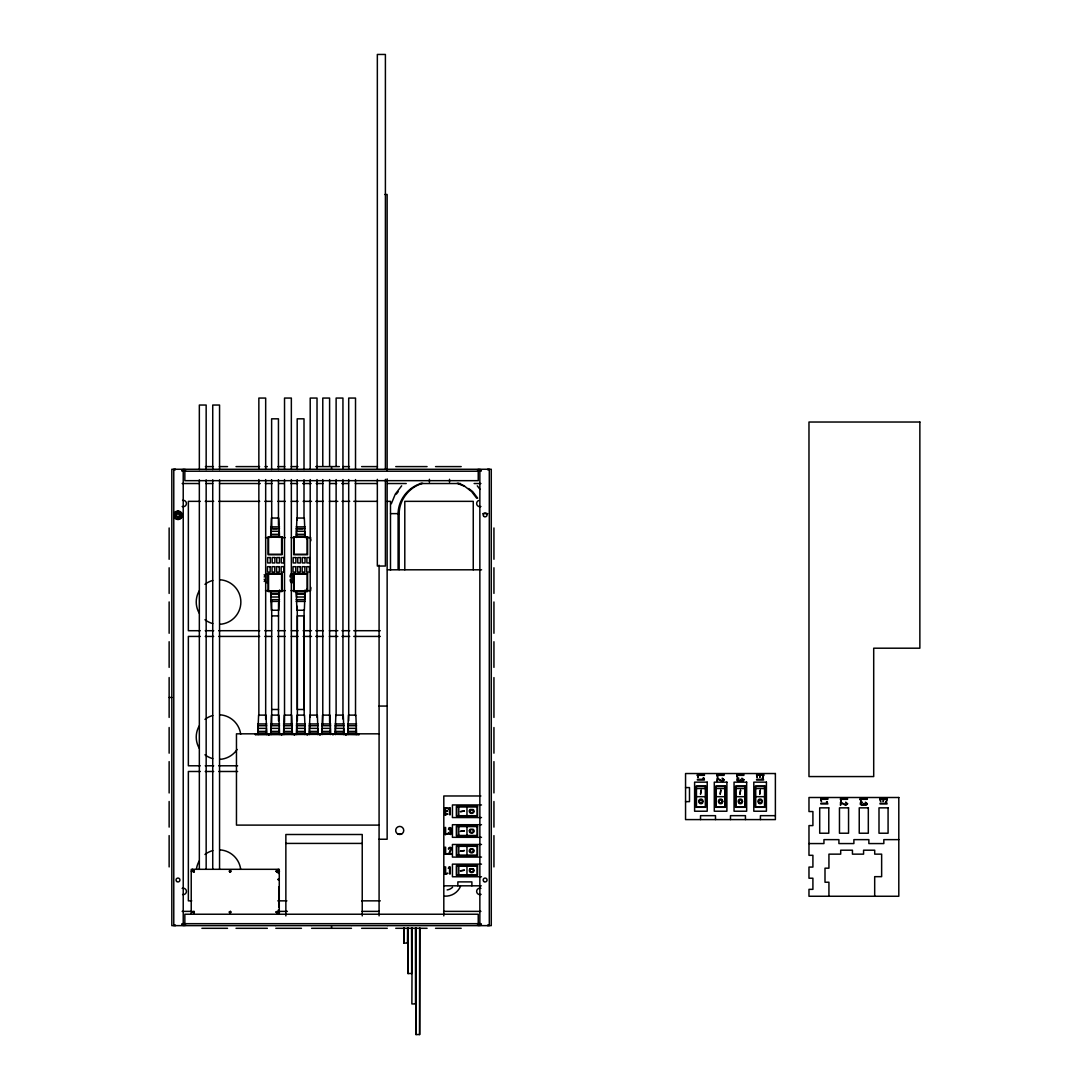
<?xml version="1.0" encoding="UTF-8"?>
<svg xmlns="http://www.w3.org/2000/svg" width="1089" height="1089" viewBox="0 0 1089 1089"><rect width="100%" height="100%" fill="white"/><g stroke="black" fill="none" stroke-linecap="round" stroke-linejoin="round"><path stroke-width="1.5" d="M270.126 591.164L271.923 591.014L271.474 591.545M270.617 536.673L271.365 518.051L278.784 518.051L279.519 536.741M257.862 733.755L258.597 715.119L266.015 715.119L266.751 733.823M279.519 590.02L278.784 610.248L271.365 610.248L270.617 591.558M270.685 733.755L271.433 715.119L278.852 715.119L279.587 733.823M296.194 536.673L296.929 518.051L304.348 518.051L305.083 536.741M283.521 733.755L284.27 715.119L291.689 715.119L292.424 733.823M305.083 590.02L304.348 610.248L296.929 610.248L296.194 591.558M296.358 733.755L297.106 715.119L304.525 715.119L305.26 733.823M309.194 733.755L309.943 715.119L317.362 715.119L318.097 733.823M321.772 733.755L322.521 715.119L329.94 715.119L330.675 733.823M335.113 733.755L335.861 715.119L343.28 715.119L344.015 733.823M347.704 733.755L348.439 715.119L355.858 715.119L356.607 733.823M173.777 514.43L173.777 516.104M182.162 516.104L182.162 514.43M399.146 569.683L399.146 513.627C399.323 499.688 409.328 486.987 422.723 483.298M391.319 503.758L395.307 494.12L401.664 485.83M181.986 516.758L181.073 518.214M191.365 871.377L192.59 869.267M278.253 873.487L279.478 871.377L278.253 869.267M278.253 914.311L279.478 912.201L278.253 910.091M310.841 538.892L310.841 540.797M290.273 581.186L290.273 579.539M310.841 587.407L310.841 589.312M396.355 494.12L398.166 491.752M290.055 576.871L290.246 575.019M470.244 868.709L473.171 868.723A1.838 1.838 0 0 1 473.729 869.349A2.219 2.219 0 0 1 473.987 870.152L473.933 871.037A2.042 2.042 0 0 1 473.538 871.813L472.327 872.52A3.049 3.049 0 0 1 470.747 872.439A2.028 2.028 0 0 1 469.999 871.99A1.974 1.974 0 0 1 469.413 870.887L469.386 870.138A2.083 2.083 0 0 1 469.658 869.321M264.205 576.993L265.049 575.836L264.151 574.733M421.674 483.298C408.28 486.987 398.275 499.688 398.098 513.627L398.098 569.343M264.178 581.499L265.049 580.369L264.178 579.239M401.746 833.956L397.703 833.956A4.043 4.043 0 0 1 397.703 826.946A4.043 4.043 0 0 1 403.76 830.458A4.043 4.043 0 0 1 397.703 833.956M177.139 511.068L178.814 511.068M384.853 194.482L387.139 194.482L387.139 470.421M205.413 466.596L213.417 466.596M219.297 466.596L227.533 466.596M236.014 466.596L259.618 466.596M264.995 466.596L267.35 466.596M277.749 466.596L284.814 466.596M291.226 466.596L297.95 466.596M315.756 466.596L339.414 466.596M342.94 466.596L349.46 466.596M361.616 466.596L377.447 466.596M395.743 466.596L427.079 466.596M435.546 466.596L461.192 466.596M181.686 470.571L185.552 470.571M477.527 470.571L481.392 470.571M182.162 471.224L480.916 471.224M182.162 483.53L199.137 483.53M205.93 483.53L212.723 483.53M219.502 483.53L260.244 483.53M265.335 483.53L272.127 483.53M278.92 483.53L284.011 483.53M290.804 483.53L297.596 483.53M302.688 483.53L311.168 483.53M316.259 483.53L323.052 483.53M329.844 483.53L336.637 483.53M341.728 483.53L348.521 483.53M355.3 483.53L377.366 483.53M387.561 483.53L406.224 483.53M419.81 483.53L460.552 483.53M474.123 483.53L480.916 483.53M200.253 501.348L188.356 501.348L188.356 630.708L200.253 630.708M205.236 501.348L213.675 501.348M218.739 501.348L259.699 501.348M264.79 501.348L271.597 501.348M277.818 501.348L285.182 501.348M291.321 501.348L298.073 501.348M303.137 501.348L311.563 501.348M315.756 501.348L323.379 501.348M329.341 501.348L337.835 501.348M341.946 501.348L349.719 501.348M353.762 501.348L377.393 501.348M387.099 501.348L390.488 501.348L390.488 570.228M390.556 513.627L399.146 513.627M482.863 513.627L487.736 513.627M270.617 526.872L279.519 526.872M296.194 526.872L305.083 526.872M270.617 528.641L279.519 528.641M296.194 528.641L305.083 528.641M271.774 528.723L271.624 479.677M272.89 528.723L277.232 528.723M298.454 528.723L302.796 528.723M270.984 531.296L279.152 531.296L279.152 537.476M296.562 531.296L304.716 531.296L304.716 537.476M270.984 534.318L279.152 534.318M296.562 534.318L304.716 534.318M270.984 534.822L279.152 534.822M296.562 534.822L304.716 534.822M265.539 537.653L268.82 537.653M281.588 537.653L285.195 537.653M291.103 537.653L294.384 537.653M305.846 537.653L310.76 537.653M387.48 569.806L481.569 569.806M265.621 573.631L267.281 573.631L267.281 582.615L265.621 582.615M265.539 590.646L268.82 590.646M281.588 590.646L285.195 590.646M291.103 590.646L294.384 590.646M305.846 590.646L310.76 590.646M270.984 593.478L279.152 593.478M296.562 593.478L304.716 593.478M270.984 593.981L279.152 593.981M296.562 593.981L304.716 593.981M304.716 597.003L296.562 597.003L296.562 590.823L304.716 590.823L304.716 599.658M270.617 599.658L279.519 599.658M296.194 599.658L305.083 599.658M270.617 601.427L279.519 601.427M296.194 601.427L305.083 601.427M271.706 615.898L278.512 615.898M205.236 630.708L213.675 630.708M218.739 630.708L259.699 630.708M264.79 630.708L271.597 630.708M277.818 630.708L285.182 630.708M291.321 630.708L298.073 630.708M303.137 630.708L311.563 630.708M315.756 630.708L323.379 630.708M329.341 630.708L337.835 630.708M341.946 630.708L349.719 630.708M353.762 630.708L380.306 630.708M200.253 636.425L188.356 636.425L188.356 765.785L200.253 765.785M205.236 636.425L213.675 636.425M218.739 636.425L259.699 636.425M264.79 636.425L271.597 636.425M277.818 636.425L285.182 636.425M291.321 636.425L298.073 636.425M303.137 636.425L311.563 636.425M315.756 636.425L323.379 636.425M329.341 636.425L337.835 636.425M341.946 636.425L349.719 636.425M353.762 636.425L380.306 636.425M169.135 697.45L171.817 697.45M379.081 706.067L387.139 706.067M271.706 709.484L278.525 709.484M257.862 723.954L266.751 723.954M270.685 723.954L279.587 723.954M283.521 723.954L292.424 723.954M296.358 723.954L305.26 723.954M309.194 723.954L318.097 723.954M321.772 723.954L330.675 723.954M335.113 723.954L344.015 723.954M347.704 723.954L356.607 723.954M257.862 725.723L266.751 725.723M270.685 725.723L279.587 725.723M283.521 725.723L292.424 725.723M296.358 725.723L305.26 725.723M309.194 725.723L318.097 725.723M321.772 725.723L330.675 725.723M335.113 725.723L344.015 725.723M347.704 725.723L356.607 725.723M258.229 728.364L266.383 728.364L266.383 734.558M271.066 728.364L279.22 728.364L279.22 734.558M296.739 728.364L304.893 728.364L304.893 734.558M309.562 728.364L317.729 728.364L317.729 734.558M335.494 728.364L343.648 728.364L343.648 734.558M258.229 731.4L266.383 731.4M271.066 731.4L279.22 731.4M283.902 731.4L292.056 731.4M296.739 731.4L304.893 731.4M309.562 731.4L317.729 731.4M322.14 731.4L330.307 731.4M335.494 731.4L343.648 731.4M348.072 731.4L356.239 731.4M258.229 731.903L266.383 731.903M271.066 731.903L279.22 731.903M283.902 731.903L292.056 731.903M296.739 731.903L304.893 731.903M309.562 731.903L317.729 731.903M322.14 731.903L330.307 731.903M335.494 731.903L343.648 731.903M348.072 731.903L356.239 731.903M379.081 733.823L236.463 733.823L236.463 825.108L379.081 825.108M332.744 734.272L255.792 734.721M333.057 734.272L358.662 734.721M205.236 765.785L213.675 765.785M218.739 765.785L237.62 765.785M200.253 771.488L188.356 771.488L188.356 900.848L191.759 900.848M205.236 771.488L213.675 771.488M218.739 771.488L237.62 771.488M756.61 775.041L757.25 777.573L756.61 774.565L763.62 774.565L762.981 777.573L763.62 775.041M697.409 775.15L698.049 777.573L697.409 774.66L704.42 774.66L704.42 775.354L697.409 775.354M717.079 775.15L717.733 777.573L717.079 774.66L724.09 774.66L724.09 775.354L717.079 775.354M736.845 775.15L737.484 777.573L736.845 774.66L743.855 774.66L743.855 775.354L736.845 775.354M756.61 775.259L763.62 775.259M685.553 787.578L689.487 787.578L689.487 801.627L685.553 801.627M696.456 788.531L705.359 788.531M716.14 788.531L725.043 788.531M735.905 788.531L744.794 788.531M755.671 788.531L764.56 788.531M480.889 795.977L443.808 795.977L443.808 915.89M696.456 796.685L705.359 796.685M716.14 796.685L725.043 796.685M735.905 796.685L744.794 796.685M755.671 796.685L764.56 796.685M820.82 799.122L821.474 801.545L820.82 798.632L827.844 798.632L827.844 799.326L820.82 799.326M840.504 799.122L841.144 801.545L840.504 798.632L847.514 798.632L847.514 799.326L840.504 799.326M860.269 799.122L860.909 801.545L860.269 798.632L867.28 798.632L867.28 799.326L860.269 799.326M880.035 799.013L880.674 801.545L880.035 798.536L887.045 798.536L886.392 801.545L887.045 799.013M880.035 799.231L887.045 799.231M481.488 804.948L452.425 804.948L452.425 817.553L481.488 817.553M775.382 815.661L760.421 815.661L760.421 819.595M481.488 824.713L452.425 824.713L452.425 837.318L481.488 837.318M379.081 839.238L387.139 839.238L387.139 478.915M898.806 839.633L883.832 839.633L883.832 843.567L868.859 843.567L868.859 839.633L853.885 839.633L853.885 843.567L838.911 843.567L838.911 839.633L823.951 839.633L823.951 843.567L808.977 843.567M285.863 843.417L362.229 843.417M481.488 844.479L452.425 844.479L452.425 857.084L481.488 857.084M481.488 864.149L452.425 864.149L452.425 876.754L481.488 876.754M277.899 879.463L278.58 879.463M443.808 885.82L481.256 885.82M277.818 900.848L286.883 900.848M361.616 900.848L380.306 900.848M182.162 911.37L192.345 911.37M278.92 911.37L287.401 911.37M362.093 911.37L379.067 911.37M443.577 911.37L480.916 911.37M182.162 923.676L480.916 923.676M181.686 924.33L185.552 924.33M477.527 924.33L481.392 924.33M275.558 925.636L171.817 925.636L171.817 469.264L491.275 469.264L491.275 925.636L387.521 925.636M275.83 925.636L311.182 925.636M311.617 925.636L351.502 925.636M351.897 925.636L387.276 925.636M201.887 928.304L227.533 928.304M236.014 928.304L267.35 928.304M275.816 928.304L301.462 928.304M311.604 928.304L351.475 928.304M361.616 928.304L387.262 928.304M395.743 928.304L427.079 928.304M435.546 928.304L461.192 928.304M407.899 943.074L403.91 943.074L403.951 927.869M407.899 973.512L411.873 973.512M415.862 1003.935L411.873 1003.935L412.2 927.896M177.139 519.467L178.814 519.467L177.97 518.977M458.306 483.298L464.459 485.844M457.257 483.298L464.949 486.484L471.564 491.547L476.628 498.163M468.638 488.512L472.599 491.547L477.676 498.163M174.866 518.214L173.954 516.758M477.281 485.83L480.004 489.383M469.4 851.217L469.386 850.455A2.083 2.083 0 0 1 469.658 849.638A1.919 1.919 0 0 1 470.244 849.025L473.171 849.052A1.838 1.838 0 0 1 473.729 849.679A2.219 2.219 0 0 1 473.987 850.482L473.933 851.367A2.042 2.042 0 0 1 473.538 852.129L472.327 852.85A3.049 3.049 0 0 1 470.747 852.755A2.028 2.028 0 0 1 469.386 851.176M874.685 896.261L874.685 876.659L881.641 876.659L881.641 854.144L874.712 854.144L874.712 850.196L863.577 850.196L863.577 854.144L852.442 854.144L852.442 850.196L840.694 850.196L840.694 854.144L828.933 854.144L828.933 868.178L824.999 868.178L824.999 882.226L828.933 882.226L828.933 896.261M745.448 819.595L745.448 815.661L730.474 815.661L730.474 819.595M715.5 819.595L715.5 815.661L700.526 815.661L700.526 819.595M493.943 527.961L493.943 559.256M493.943 567.777L493.943 593.382M493.943 601.972L493.943 633.267M493.943 641.734L493.943 667.366M493.943 677.589L493.943 717.42M493.943 727.534L493.943 753.166M493.943 761.619L493.943 792.915M493.943 801.504L493.943 827.109M493.943 835.631L493.943 866.926M489.301 469.264L489.301 925.636M487.709 469.835L487.709 469.264A1.96 1.96 0 0 1 489.097 469.835M487.709 925.051L487.709 925.636A1.96 1.96 0 0 0 489.097 925.051M479.854 469.264L479.854 925.636M478.234 469.264L478.234 480.671L184.844 480.671L184.844 469.264M478.234 925.636L478.234 914.229L184.844 914.229L184.844 925.636M473.252 569.806L473.252 501.348L404.795 501.348L404.795 569.806M471.891 885.82L471.891 881.886L457.856 881.886L457.856 885.82M466.963 806.799L466.963 815.702M466.963 826.565L466.963 835.467M466.963 846.33L466.963 855.233M466.963 866L466.963 874.903M458.796 806.799L458.796 815.702M458.796 826.565L458.796 835.467M458.796 846.33L458.796 855.233M458.796 866L458.796 874.903M449.526 479.283L449.526 482.277M445.537 807.739L445.537 814.763M445.632 834.514L445.632 827.504L444.938 827.504L444.938 834.514L447.851 833.875L445.428 834.514M445.632 854.28L445.632 847.269L444.938 847.269L444.938 854.28L447.851 853.64L445.428 854.28M445.632 873.963L445.632 866.953L444.938 866.953L444.938 873.963L447.851 873.31L445.428 873.963M445.319 807.739L447.851 808.392L444.843 807.739L444.843 814.763L447.851 814.109L445.319 814.763M429.406 479.283L429.406 482.277M419.85 928.087L419.728 1034.55L415.862 1034.55L415.821 927.896M419.633 928.087L419.524 1034.55M416.066 928.087L416.175 1034.55M415.658 927.896L415.739 1003.935M415.549 927.896L415.549 1003.935M411.56 927.882L411.669 973.512M408.103 927.882L408.212 973.512M407.899 927.869L408.007 973.512M407.776 927.869L407.681 943.074M407.572 927.869L407.572 943.074M404.223 927.869L404.223 943.074M404.114 927.869L404.114 943.074M385.397 469.155L385.397 54.45L377.339 54.45L377.339 469.155M385.397 479.351L385.397 566.035L377.339 566.035L377.339 479.351M379.081 565.191L379.081 915.849M362.229 915.903L362.229 834.501L285.863 834.501L285.863 915.903M359.111 733.823L359.111 734.721M356.239 734.558L356.239 728.364L348.072 728.364L348.072 734.558M355.518 469.386L355.518 398.057L348.698 398.057L348.698 469.386M355.518 479.568L355.518 715.609M348.698 479.568L348.698 720.7M346.533 733.823L346.533 734.721M346.084 733.823L346.084 734.721M345.635 733.823L345.635 734.721M345.186 733.823L345.186 734.721M342.94 469.386L342.94 398.057L336.12 398.057L336.12 465.983M342.94 479.568L342.94 718.999M336.12 479.568L336.12 715.609M335.494 725.723L335.494 734.558M333.193 733.823L333.193 734.721M332.608 733.823L332.744 734.721M331.546 466.596L331.546 469.264M331.546 925.636L331.546 928.304M330.307 734.558L330.307 728.364L322.14 728.364L322.14 734.558M329.599 465.983L329.599 398.057L322.78 398.057L322.78 465.983M329.599 479.568L329.599 722.402M322.78 479.568L322.78 724.103M320.615 733.823L320.615 734.721M320.166 733.823L320.166 734.721M319.717 733.823L319.717 734.721M319.268 733.823L319.268 734.721M317.022 469.386L317.022 398.057L310.202 398.057L310.202 469.386M317.022 479.568L317.022 717.311M310.202 479.568L310.202 717.311M309.562 725.723L309.562 734.558M307.588 733.823L307.779 734.721M307.329 734.721L307.098 733.823M306.703 536.754L306.703 539.001M306.703 589.299L306.703 591.545M306.69 733.823L306.69 734.721M304.185 715.65L304.185 615.898L297.365 615.898L297.365 720.727M304.008 469.536L304.008 418.816L297.188 418.816L297.188 469.536M304.008 479.677L304.008 518.568M304.09 609.731L304.09 709.484L297.27 709.484L297.27 606.342M297.188 479.677L297.188 520.27M296.739 725.723L296.739 734.558M296.562 528.641L296.562 537.476M294.942 733.823L294.942 734.721M294.52 733.823L294.493 734.721M294.261 733.823L294.302 734.721M293.853 733.823L293.853 734.721M292.056 734.558L292.056 728.364L283.902 728.364L283.902 734.558M291.348 469.386L291.348 398.057L284.528 398.057L284.528 469.386M291.348 479.568L291.348 574.665M291.348 581.458L291.348 724.103M284.528 479.568L284.528 722.402M282.105 733.823L282.105 734.721M281.683 733.823L281.656 734.721M281.425 733.823L281.466 734.721M281.016 733.823L281.016 734.721M279.274 914.229L279.274 869.308L191.228 869.308L191.228 914.229M278.743 886.718L278.743 907.382M278.444 469.536L278.444 418.816L271.624 418.816L271.624 469.536M278.444 479.677L278.444 525.334M278.525 602.966L278.512 720.727M278.24 879.122L278.24 879.803M271.706 599.576L271.692 725.791M271.066 725.723L271.066 734.558M270.984 528.641L270.984 537.476M269.269 733.823L269.269 734.721M268.847 733.823L268.82 734.721M268.588 733.823L268.629 734.721M268.18 733.823L268.18 734.721M265.675 469.386L265.675 398.057L258.855 398.057L258.855 469.386M265.675 479.568L265.675 718.999M258.855 479.568L258.855 715.609M258.229 725.723L258.229 734.558M255.343 733.823L255.343 734.721M219.556 469.631L219.556 405.04L212.736 405.04L212.736 469.631M219.556 479.827L219.556 869.063M212.736 479.827L212.736 869.063M206.161 469.631L206.161 405.04L199.341 405.04L199.341 469.631M206.161 479.827L206.161 869.063M199.341 479.827L199.341 869.063M183.224 469.264L183.224 925.636M177.97 510.986L177.97 513.042M175.37 469.835L175.37 469.264A1.96 1.96 0 0 0 173.981 469.835M175.37 925.051L175.37 925.636A1.96 1.96 0 0 1 173.981 925.051M173.777 469.264L173.777 925.636M169.135 527.961L169.135 559.297M169.135 567.777L169.135 593.423M169.135 601.931L169.135 633.267M169.135 641.72L169.135 667.38M169.135 677.535L169.135 717.42M169.135 727.506L169.135 753.18M169.135 761.619L169.135 792.969M169.135 801.477L169.135 827.109M169.135 835.59L169.135 866.926M469.645 869.471A2.028 2.028 0 0 1 470.244 868.831M196.415 869.24A22.311 22.311 0 0 1 199.219 860.991M204.963 854.457A22.311 22.311 0 0 1 212.763 850.604M219.992 849.883A22.311 22.311 0 0 1 240.669 869.24M219.992 579.756A22.311 22.311 0 0 1 240.86 602.013A22.311 22.311 0 0 1 219.992 624.283M212.763 623.575A22.311 22.311 0 0 1 204.963 619.723M199.219 613.175A22.311 22.311 0 0 1 199.219 590.864M204.963 584.317A22.311 22.311 0 0 1 212.763 580.464M237.103 749.477A22.311 22.311 0 0 1 219.992 759.346M212.763 758.638A22.311 22.311 0 0 1 204.963 754.786M199.219 748.238A22.311 22.311 0 0 1 199.219 725.927M204.963 719.38A22.311 22.311 0 0 1 212.763 715.527M219.992 714.82A22.311 22.311 0 0 1 240.669 734.177M452.561 887.276A10.046 10.046 0 0 1 447.157 889.931M460.484 886.364A16.172 16.172 0 0 1 444.816 896.138M481.093 894.368A3.213 3.213 0 0 1 476.655 891.483A3.213 3.213 0 0 1 480.93 888.379M182.149 888.379A3.213 3.213 0 0 1 186.423 891.183A3.213 3.213 0 0 1 182.571 894.545M182.571 500.355A3.213 3.213 0 0 1 186.423 503.717A3.213 3.213 0 0 1 182.149 506.508M480.93 506.508A3.213 3.213 0 0 1 476.873 504.656A3.213 3.213 0 0 1 478.602 500.545M180.093 515.955A2.219 2.219 0 0 1 175.86 515.955M175.86 514.58A2.219 2.219 0 0 1 180.093 514.58M179.086 511.735A3.703 3.703 0 0 1 181.455 516.554M180.665 517.819A3.703 3.703 0 0 1 179.44 518.677M178.719 518.895A3.703 3.703 0 0 1 177.221 518.895M175.86 518.31A3.703 3.703 0 0 1 175.288 517.819M174.825 517.221A3.703 3.703 0 0 1 176.867 511.735M181.931 516.907A4.274 4.274 0 0 1 179.603 519.222M176.336 519.222A4.274 4.274 0 0 1 174.022 516.907M174.022 513.627A4.274 4.274 0 0 1 176.336 511.313M179.603 511.313A4.274 4.274 0 0 1 181.931 513.627M703.072 801.422L702.636 802.892A1.838 1.838 0 0 1 702.01 803.464A2.219 2.219 0 0 1 701.207 803.723L700.322 803.655A2.042 2.042 0 0 1 699.56 803.26L698.839 802.049A3.049 3.049 0 0 1 698.934 800.483A2.028 2.028 0 0 1 699.383 799.721A1.974 1.974 0 0 1 700.472 799.135L701.234 799.108A2.083 2.083 0 0 1 702.051 799.394A1.919 1.919 0 0 1 702.664 799.966L703.072 801.422M722.742 801.422L722.32 802.892A1.838 1.838 0 0 1 721.694 803.464A2.219 2.219 0 0 1 720.891 803.723L720.006 803.655A2.042 2.042 0 0 1 719.23 803.26L718.522 802.049A3.049 3.049 0 0 1 718.604 800.483A2.028 2.028 0 0 1 719.053 799.721A1.974 1.974 0 0 1 720.156 799.135L720.904 799.108A2.083 2.083 0 0 1 721.721 799.394A1.919 1.919 0 0 1 722.334 799.966L722.742 801.422M742.507 801.422L742.085 802.892A1.838 1.838 0 0 1 741.459 803.464A2.219 2.219 0 0 1 740.656 803.723L739.771 803.655A2.042 2.042 0 0 1 738.995 803.26L738.288 802.049A3.049 3.049 0 0 1 738.369 800.483A2.028 2.028 0 0 1 738.818 799.721A1.974 1.974 0 0 1 739.921 799.135L740.67 799.108A2.083 2.083 0 0 1 741.486 799.394A1.919 1.919 0 0 1 742.099 799.966L742.507 801.422M762.273 801.422L761.851 802.892A1.838 1.838 0 0 1 761.225 803.464A2.219 2.219 0 0 1 760.421 803.723L759.523 803.655A2.042 2.042 0 0 1 758.761 803.26L758.053 802.049A3.049 3.049 0 0 1 758.135 800.483A2.028 2.028 0 0 1 758.584 799.721A1.974 1.974 0 0 1 759.673 799.135L760.435 799.108A2.083 2.083 0 0 1 761.252 799.394A1.919 1.919 0 0 1 761.864 799.966L762.273 801.422M469.386 810.924L469.4 811.686A2.028 2.028 0 0 0 470.747 813.238A3.049 3.049 0 0 0 472.327 813.32L473.538 812.598A2.042 2.042 0 0 0 473.933 811.836L473.987 810.951A2.219 2.219 0 0 0 473.729 810.148A1.838 1.838 0 0 0 473.171 809.522L470.244 809.495A1.919 1.919 0 0 0 469.658 810.107A2.083 2.083 0 0 0 469.386 810.924M469.386 830.689L469.4 831.452A2.028 2.028 0 0 0 470.747 832.99A3.049 3.049 0 0 0 472.327 833.085L473.538 832.364A2.042 2.042 0 0 0 473.933 831.601L473.987 830.716A2.219 2.219 0 0 0 473.729 829.913A1.838 1.838 0 0 0 473.171 829.287L470.244 829.26A1.919 1.919 0 0 0 469.658 829.872A2.083 2.083 0 0 0 469.386 830.689M699.424 801.014L699.506 802.212A1.525 1.525 0 0 0 700.064 802.961L702.024 802.756L702.269 800.456A1.416 1.416 0 0 0 701.357 799.666L699.424 801.014M719.094 801.014L719.176 802.212A1.525 1.525 0 0 0 719.734 802.961L721.708 802.756L721.953 800.456A1.416 1.416 0 0 0 721.027 799.666L719.094 801.014M738.859 801.014L738.941 802.212A1.525 1.525 0 0 0 739.499 802.961L741.459 802.756L741.718 800.456A1.416 1.416 0 0 0 740.792 799.666L738.859 801.014M758.625 801.014L758.706 802.212A1.525 1.525 0 0 0 759.264 802.961L761.225 802.756L761.483 800.456A1.416 1.416 0 0 0 760.558 799.666L758.625 801.014M192.984 871.2C194.033 874.426 195.53 868.845 192.889 871.105C193.815 874.358 195.462 868.94 192.984 871.2M192.984 912.024C194.468 915.25 194.877 909.288 192.848 912.214C194.427 915.059 195.203 909.655 192.984 912.024M229.384 871.2C230.174 874.236 232.202 869.335 229.507 870.901C229.874 874.535 232.243 868.94 229.384 871.2M229.384 912.024C230.596 915.264 231.794 909.601 229.384 912.024C230.664 915.209 231.671 909.519 229.371 912.106M276.211 871.2C277.232 874.358 278.784 868.995 276.198 871.05C276.974 874.426 278.852 868.899 276.211 871.2M276.211 912.024C277.219 915.209 278.798 909.819 276.198 911.888C276.974 915.25 278.852 909.751 276.211 912.024M173.777 514.58L173.777 515.955L176.854 515.955L177.97 517.071L179.1 515.955L182.162 515.955L182.162 514.58L179.1 514.58L177.97 513.464L176.854 514.58L173.777 514.58M473.497 811.237L473.239 812.108A1.525 1.525 0 0 1 472.476 812.666L470.571 812.517L469.931 810.815A1.416 1.416 0 0 1 470.734 809.889L472.776 809.944L473.497 811.237M473.497 831.002L473.239 831.86A1.525 1.525 0 0 1 472.476 832.432L470.571 832.282L469.931 830.567A1.416 1.416 0 0 1 470.734 829.655L472.776 829.709L473.497 831.002M473.497 850.768L473.239 851.625A1.525 1.525 0 0 1 472.476 852.183L470.571 852.047L469.931 850.332A1.416 1.416 0 0 1 470.734 849.42L472.776 849.474L473.497 850.768M473.497 870.438L473.239 871.309A1.525 1.525 0 0 1 472.476 871.867L470.571 871.717L469.931 870.016A1.416 1.416 0 0 1 470.734 869.09L472.776 869.158L473.497 870.438M448.586 848.358L448.477 849.202L450.125 847.841L450.928 848.876L448.518 854.28L451.649 854.28L449.376 853.64L451.554 848.168L450.07 847.201L448.586 848.358M743.937 779.765L743.106 781.099L738.315 781.303L736.872 780.391L736.94 778.853L738.791 778.104L737.661 780.377L739.935 780.405C740.425 777.641 741.105 781.888 743.066 780.296L741.908 778.227L743.937 779.765M867.348 803.736L866.517 805.07L861.739 805.275L860.296 804.363L860.364 802.811L862.216 802.076L861.086 804.349L863.359 804.376C863.849 801.599 864.53 805.86 866.49 804.254L865.333 802.185L867.348 803.736M451.581 833.044L450.669 834.487L448.573 833.943L448.382 832.581L450.655 833.698L450.683 831.424C447.906 830.934 452.166 830.267 450.56 828.293L448.491 829.45C448.164 825.557 453.691 828.402 450.86 830.866L451.581 833.044M724.171 779.792L722.483 781.385L717.733 779.111L717.079 781.371L717.079 778.24L721.639 780.486L723.518 779.847L722.157 778.199L724.171 779.792M847.582 803.764L845.908 805.356L841.144 803.069L840.504 805.343L840.504 802.212L845.064 804.458L846.943 803.818L845.581 802.171L847.582 803.764M449.281 807.739L448.287 809.141L449.566 808.337L449.566 814.763L450.261 814.763L450.261 807.739L449.281 807.739M449.281 866.953L448.287 868.341L449.566 867.538L449.566 873.963L450.261 873.963L450.261 866.953L449.281 866.953M401.188 834.188L398.247 834.188L401.188 834.188M919.865 422.028L808.977 422.028L808.977 776.566L873.705 776.566L873.705 648.2L919.865 648.2L919.865 422.028M282.037 536.754L268.112 536.754L268.112 554.723L282.037 554.723L282.037 536.754M307.602 536.754L293.676 536.754L293.676 554.723L307.602 554.723L307.602 536.754M281.588 537.204L268.561 537.204L268.561 554.274L281.588 554.274L281.588 537.204M307.152 537.204L294.125 537.204L294.125 554.274L307.152 554.274L307.152 537.204M270.317 557.554L267.622 557.554L267.622 562.945L270.317 562.945L270.317 557.554M274.877 557.554L272.182 557.554L272.182 562.945L274.877 562.945L274.877 557.554M279.451 557.554L276.756 557.554L276.756 562.945L279.451 562.945L279.451 557.554M284.011 557.554L281.316 557.554L281.316 562.945L284.011 562.945L284.011 557.554M295.881 557.554L293.186 557.554L293.186 562.945L295.881 562.945L295.881 557.554M300.455 557.554L297.76 557.554L297.76 562.945L300.455 562.945L300.455 557.554M305.015 557.554L302.32 557.554L302.32 562.945L305.015 562.945L305.015 557.554M309.575 557.554L306.88 557.554L306.88 562.945L309.575 562.945L309.575 557.554M270.154 566.675L267.458 566.675L267.458 572.065L270.154 572.065L270.154 566.675M274.727 566.675L272.032 566.675L272.032 572.065L274.727 572.065L274.727 566.675M279.288 566.675L276.592 566.675L276.592 572.065L279.288 572.065L279.288 566.675M283.848 566.675L281.153 566.675L281.153 572.065L283.848 572.065L283.848 566.675M295.732 566.675L293.036 566.675L293.036 572.065L295.732 572.065L295.732 566.675M300.292 566.675L297.596 566.675L297.596 572.065L300.292 572.065L300.292 566.675M304.852 566.675L302.157 566.675L302.157 572.065L304.852 572.065L304.852 566.675M309.426 566.675L306.73 566.675L306.73 572.065L309.426 572.065L309.426 566.675M282.037 573.576L268.112 573.576L268.112 591.545L282.037 591.545L282.037 573.576M307.602 573.576L293.676 573.576L293.676 591.545L307.602 591.545L307.602 573.576M292.859 573.631L291.185 573.631L291.185 582.615L292.859 582.615L292.859 573.631M281.588 574.026L268.561 574.026L268.561 591.096L281.588 591.096L281.588 574.026M307.152 574.026L294.125 574.026L294.125 591.096L307.152 591.096L307.152 574.026M279.152 590.823L270.984 590.823L270.984 597.003L279.152 597.003L279.152 590.823M775.382 773.53L685.553 773.53L685.553 819.595L775.382 819.595L775.382 773.53M760.408 775.041L759.768 777.342L760.408 775.041M703.753 778.009L703.018 778.009L703.834 779.302L697.409 779.302L697.409 779.996L704.42 779.996L703.753 778.009M762.953 778.009L762.232 778.009L763.035 779.302L756.61 779.302L756.61 779.996L763.62 779.996L762.953 778.009M707.21 782.161L694.605 782.161L694.605 811.223L707.21 811.223L707.21 782.161M726.894 782.161L714.289 782.161L714.289 811.223L726.894 811.223L726.894 782.161M746.659 782.161L734.054 782.161L734.054 811.223L746.659 811.223L746.659 782.161M766.425 782.161L753.806 782.161L753.806 811.223L766.425 811.223L766.425 782.161M705.726 786.081L696.089 786.081L696.089 807.289L705.726 807.289L705.726 786.081M725.41 786.081L715.772 786.081L715.772 807.289L725.41 807.289L725.41 786.081M745.175 786.081L735.538 786.081L735.538 807.289L745.175 807.289L745.175 786.081M764.941 786.081L755.29 786.081L755.29 807.289L764.941 807.289L764.941 786.081M705.359 786.476L696.456 786.476L696.456 806.895L705.359 806.895L705.359 786.462M725.043 786.476L716.14 786.476L716.14 806.895L725.043 806.895L725.043 786.462M744.794 786.476L735.905 786.476L735.905 806.895L744.794 806.895L744.794 786.462M764.56 786.476L755.671 786.476L755.671 806.895L764.56 806.895L764.56 786.462M701.125 790.206L700.54 794.112L701.125 790.206M720.809 790.206L720.224 794.112L720.809 790.206M740.561 790.206L739.989 794.112L740.561 790.206M760.326 790.206L759.741 794.112L760.326 790.206M898.806 797.502L808.977 797.502L808.977 811.55L812.911 811.55L812.911 825.585L808.977 825.585L808.977 855.314L812.911 855.314L812.911 867.075L808.977 867.075L808.977 878.21L812.911 878.21L812.911 889.345L808.977 889.345L808.977 896.261L898.806 896.261L898.806 797.502M883.832 799.013L883.193 801.3L883.832 799.013M827.177 801.98L826.442 801.98L827.245 803.26L820.82 803.26L820.82 803.954L827.844 803.954L827.177 801.98M886.378 801.98L885.643 801.98L886.46 803.26L880.035 803.26L880.035 803.954L887.045 803.954L886.378 801.98M477.567 806.432L456.359 806.432L456.359 816.069L477.567 816.069L477.567 806.432M477.173 806.799L456.74 806.799L456.754 815.702L477.173 815.702L477.173 806.799M828.783 807.847L819.704 807.847L819.704 833.221L828.783 833.221L828.783 807.847M848.549 807.847L839.469 807.847L839.469 833.221L848.549 833.221L848.549 807.847M868.314 807.847L859.235 807.847L859.235 833.221L868.314 833.221L868.314 807.847M888.08 807.847L879 807.847L879 833.221L888.08 833.221L888.08 807.847M447.606 810.951L445.319 811.591L447.606 810.951M464.39 811.033L460.484 811.618L464.39 811.033M477.567 826.197L456.359 826.197L456.359 835.835L477.567 835.835L477.567 826.197M477.173 826.565L456.74 826.565L456.754 835.467L477.173 835.467L477.173 826.565M464.39 830.798L460.484 831.383L464.39 830.798M477.567 845.962L456.359 845.962L456.359 855.6L477.567 855.6L477.567 845.962M477.173 846.33L456.74 846.33L456.754 855.233L477.173 855.233L477.173 846.33M464.39 850.563L460.484 851.149L464.39 850.563M477.567 865.632L456.359 865.632L456.359 875.27L477.567 875.27L477.567 865.632M477.173 866L456.74 866L456.754 874.903L477.173 874.903L477.173 866M464.39 870.234L460.484 870.819L464.39 870.234M176.69 881.45A1.933 1.933 0 0 0 179.876 880.388A1.933 1.933 0 0 0 177.357 878.156A1.933 1.933 0 0 0 176.69 881.45M483.979 881.573A1.933 1.933 0 0 0 487.042 880.198A1.933 1.933 0 0 0 484.319 878.224A1.933 1.933 0 0 0 483.979 881.573M483.979 516.472A1.933 1.933 0 0 0 487.042 515.097A1.933 1.933 0 0 0 484.319 513.137A1.933 1.933 0 0 0 483.979 516.472"/></g></svg>
